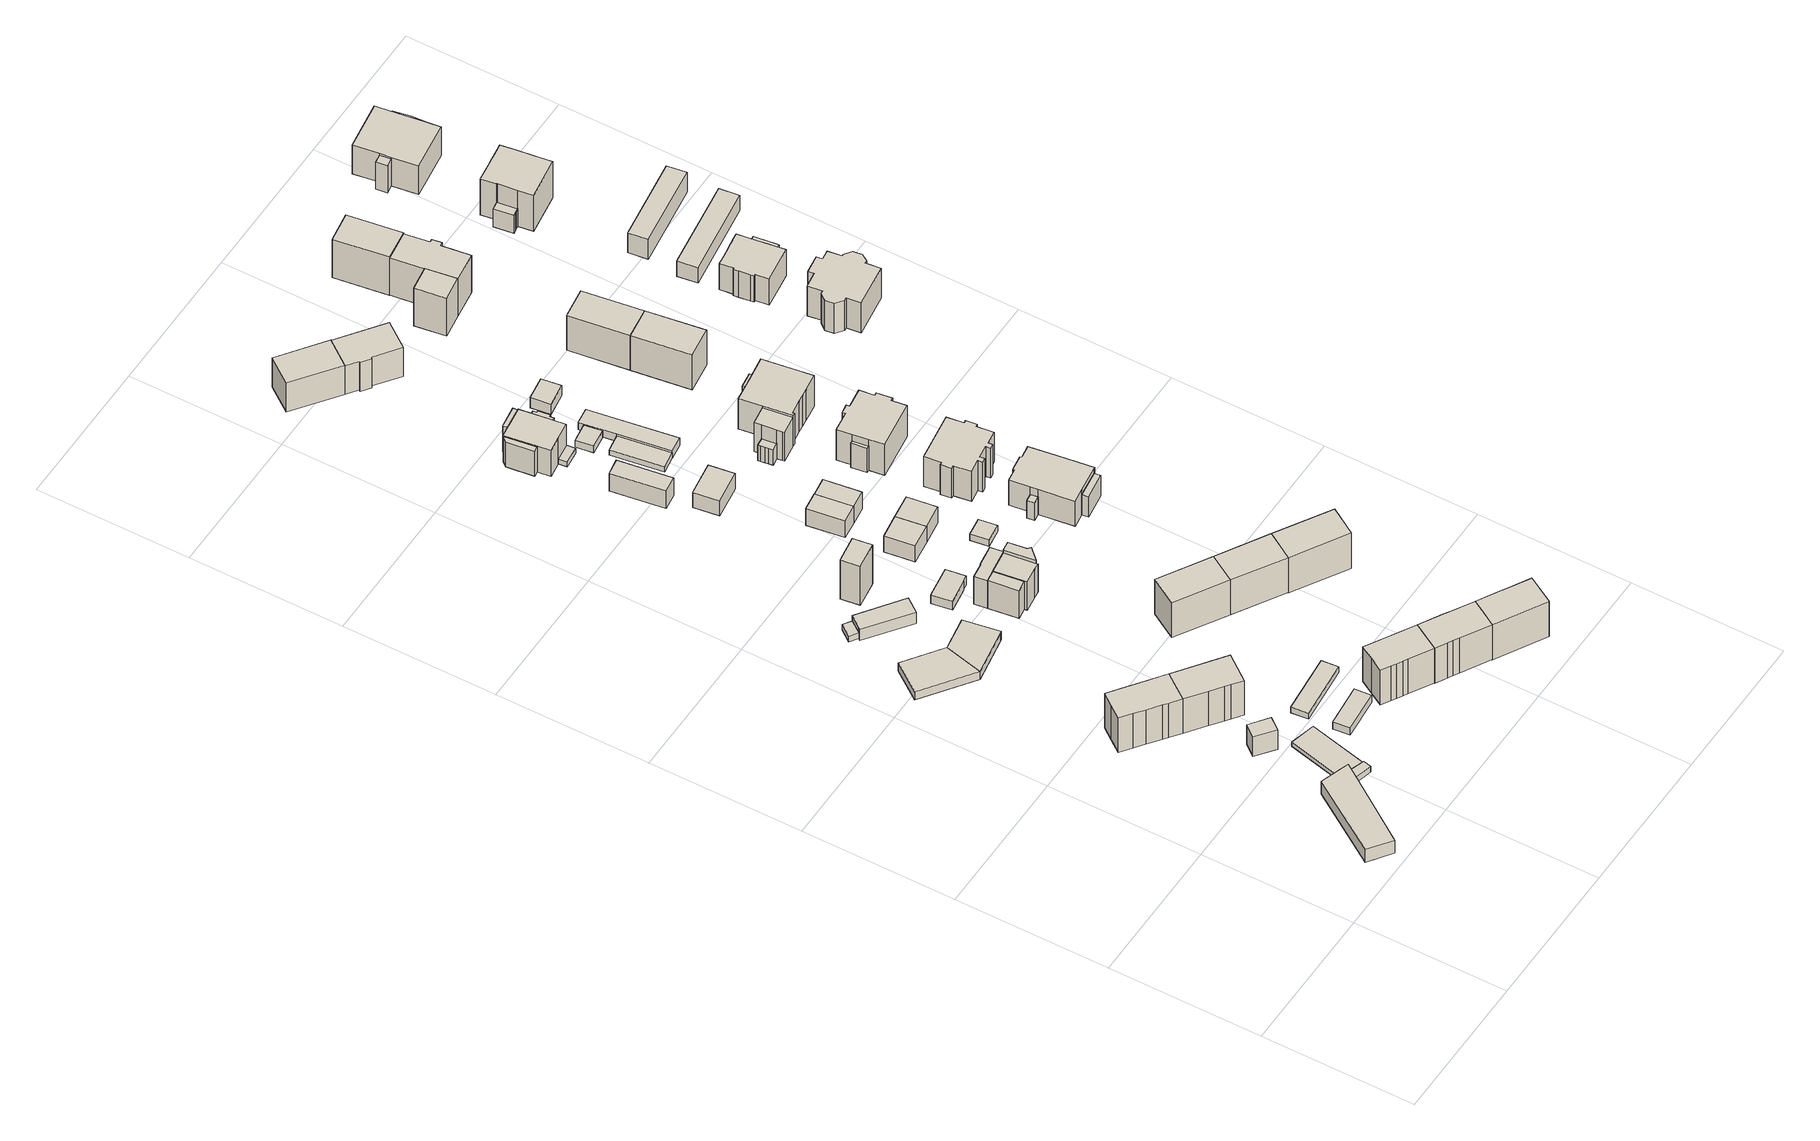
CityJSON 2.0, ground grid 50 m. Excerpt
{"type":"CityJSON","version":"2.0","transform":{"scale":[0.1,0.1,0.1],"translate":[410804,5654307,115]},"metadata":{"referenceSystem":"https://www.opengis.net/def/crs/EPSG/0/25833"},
"CityObjects":{
"building1":{"type":"Building","attributes":{"Gemeindeschluessel":14612000,"Geometrietyp2DReferenz":"3000","function":"31001_9998","roofType":"9999"},"children":["building1-1","building1-2","building1-3"]},
"building1-1":{"type":"BuildingPart","attributes":{"Dachtyp_tdc":"tdcPolyFlatRoof","Dachneigung":0,"QualitaetDacherkennung":14,"Geometrietyp2DReferenz":"3000","measuredHeight":5.3,"roofType":"1000"},"parents":["building1"],"geometry":[{"type":"Solid","lod":"1","boundaries":[[[[0,1,2,3,4,5]],[[6,7,8,9,10,11]],[[5,7,6,0]],[[4,8,7,5]],[[3,9,8,4]],[[2,10,9,3]],[[1,11,10,2]],[[0,6,11,1]]]]}]},
"building1-2":{"type":"BuildingPart","attributes":{"Dachtyp_tdc":"tdcFreeFormRoof","Dachneigung":47.89,"QualitaetDacherkennung":23,"Geometrietyp2DReferenz":"3000","measuredHeight":3.31,"roofType":"5000"},"parents":["building1"],"geometry":[{"type":"Solid","lod":"1","boundaries":[[[[12,13,14,15]],[[16,17,11,10]],[[15,17,16,12]],[[14,11,17,15]],[[13,10,11,14]],[[12,16,10,13]]]]}]},
"building1-3":{"type":"BuildingPart","attributes":{"Dachtyp_tdc":"tdcGableRoof","Dachneigung":10.03,"QualitaetDacherkennung":27,"Geometrietyp2DReferenz":"3000","measuredHeight":2.23,"roofType":"3100"},"parents":["building1"],"geometry":[{"type":"Solid","lod":"1","boundaries":[[[[18,19,20,21]],[[22,16,9,23]],[[21,16,22,18]],[[20,9,16,21]],[[19,23,9,20]],[[18,22,23,19]]]]}]},
"building2":{"type":"Building","attributes":{"Dachtyp_tdc":"tdcFreeFormRoof","Gemeindeschluessel":14612000,"Dachneigung":37.32,"QualitaetDacherkennung":87,"Geometrietyp2DReferenz":"3000","measuredHeight":16.29,"function":"31001_9998","roofType":"5000"},"geometry":[{"type":"Solid","lod":"1","boundaries":[[[[24,25,26,27,28,29,30,31,32,33,34,35]],[[36,37,38,39,40,41,42,43,44,45,46,47]],[[35,37,36,24]],[[34,38,37,35]],[[33,39,38,34]],[[32,40,39,33]],[[31,41,40,32]],[[30,42,41,31]],[[29,43,42,30]],[[28,44,43,29]],[[27,45,44,28]],[[26,46,45,27]],[[25,47,46,26]],[[24,36,47,25]]]]}]},
"building3":{"type":"Building","attributes":{"Dachtyp_tdc":"tdcGableRoof","Gemeindeschluessel":14612000,"Dachneigung":37.18,"QualitaetDacherkennung":51,"Geometrietyp2DReferenz":"3000","measuredHeight":9.01,"function":"31001_9998","roofType":"3100"},"geometry":[{"type":"Solid","lod":"1","boundaries":[[[[48,49,50,51]],[[52,53,54,55]],[[51,53,52,48]],[[50,54,53,51]],[[49,55,54,50]],[[48,52,55,49]]]]}]},
"building4":{"type":"Building","attributes":{"Dachtyp_tdc":"tdcFreeFormRoof","Gemeindeschluessel":14612000,"Dachneigung":37.59,"QualitaetDacherkennung":88,"Geometrietyp2DReferenz":"3000","measuredHeight":16.27,"function":"31001_9998","roofType":"5000"},"geometry":[{"type":"Solid","lod":"1","boundaries":[[[[56,57,58,59,60,61,62,63]],[[46,45,44,64,65,66,67,68]],[[63,45,46,56]],[[62,44,45,63]],[[61,64,44,62]],[[60,65,64,61]],[[59,66,65,60]],[[58,67,66,59]],[[57,68,67,58]],[[56,46,68,57]]]]}]},
"building5":{"type":"Building","attributes":{"Gemeindeschluessel":14612000,"Geometrietyp2DReferenz":"3000","function":"31001_9998","roofType":"9999"},"children":["building5-1","building5-2"]},
"building5-1":{"type":"BuildingPart","attributes":{"Dachtyp_tdc":"tdcPolyFlatRoof","Dachneigung":0,"QualitaetDacherkennung":75,"Geometrietyp2DReferenz":"3000","measuredHeight":3.24,"roofType":"1000"},"parents":["building5"],"geometry":[{"type":"Solid","lod":"1","boundaries":[[[[69,70,71,72,73]],[[74,75,76,77,78]],[[73,75,74,69]],[[72,76,75,73]],[[71,77,76,72]],[[70,78,77,71]],[[69,74,78,70]]]]}]},
"building5-2":{"type":"BuildingPart","attributes":{"Dachtyp_tdc":"tdcPolyFlatRoof","Dachneigung":0,"QualitaetDacherkennung":67,"Geometrietyp2DReferenz":"3000","measuredHeight":3.28,"roofType":"1000"},"parents":["building5"],"geometry":[{"type":"Solid","lod":"1","boundaries":[[[[79,71,70,80]],[[81,82,78,77]],[[80,82,81,79]],[[70,78,82,80]],[[71,77,78,70]],[[79,81,77,71]]]]}]},
"building6":{"type":"Building","attributes":{"Dachtyp_tdc":"tdcPolyFlatRoof","Gemeindeschluessel":14612000,"Dachneigung":0,"QualitaetDacherkennung":40,"Geometrietyp2DReferenz":"3000","measuredHeight":2.31,"function":"31001_9998","roofType":"1000"},"geometry":[{"type":"Solid","lod":"1","boundaries":[[[[83,84,85,86]],[[87,88,89,90]],[[86,88,87,83]],[[85,89,88,86]],[[84,90,89,85]],[[83,87,90,84]]]]}]},
"building7":{"type":"Building","attributes":{"Dachtyp_tdc":"tdcPolyFlatRoof","Gemeindeschluessel":14612000,"Dachneigung":4.97,"QualitaetDacherkennung":80,"Geometrietyp2DReferenz":"3000","measuredHeight":4.85,"function":"31001_9998","roofType":"2100"},"geometry":[{"type":"Solid","lod":"1","boundaries":[[[[91,92,93,94,95]],[[96,90,89,97,98]],[[95,90,96,91]],[[94,89,90,95]],[[93,97,89,94]],[[92,98,97,93]],[[91,96,98,92]]]]}]},
"building8":{"type":"Building","attributes":{"Dachtyp_tdc":"tdcPolyFlatRoof","Gemeindeschluessel":14612000,"Dachneigung":0,"QualitaetDacherkennung":85,"Geometrietyp2DReferenz":"3000","measuredHeight":2.91,"function":"31001_9998","roofType":"1000"},"geometry":[{"type":"Solid","lod":"1","boundaries":[[[[99,100,101,102]],[[103,104,105,106]],[[102,104,103,99]],[[101,105,104,102]],[[100,106,105,101]],[[99,103,106,100]]]]}]},
"building9":{"type":"Building","attributes":{"Dachtyp_tdc":"tdcPolyFlatRoof","Gemeindeschluessel":14612000,"Dachneigung":0,"QualitaetDacherkennung":77,"Geometrietyp2DReferenz":"3000","measuredHeight":2.36,"function":"31001_9998","roofType":"1000"},"geometry":[{"type":"Solid","lod":"1","boundaries":[[[[107,108,109,110]],[[111,112,113,114]],[[110,112,111,107]],[[109,113,112,110]],[[108,114,113,109]],[[107,111,114,108]]]]}]},
"building10":{"type":"Building","attributes":{"Dachtyp_tdc":"tdcFreeFormRoof","Gemeindeschluessel":14612000,"Dachneigung":50.33,"QualitaetDacherkennung":3,"Geometrietyp2DReferenz":"3000","measuredHeight":18.05,"function":"31001_9998","roofType":"5000"},"geometry":[{"type":"Solid","lod":"1","boundaries":[[[[115,116,117,118]],[[119,120,121,122]],[[118,120,119,115]],[[117,121,120,118]],[[116,122,121,117]],[[115,119,122,116]]]]}]},
"building11":{"type":"Building","attributes":{"Dachtyp_tdc":"tdcGableRoof","Gemeindeschluessel":14612000,"Dachneigung":37.38,"QualitaetDacherkennung":74,"Geometrietyp2DReferenz":"3000","measuredHeight":16.35,"function":"31001_9998","roofType":"3100"},"geometry":[{"type":"Solid","lod":"1","boundaries":[[[[123,124,125,126,127,128,129,130,131,132]],[[133,134,135,136,137,138,139,140,141,142]],[[132,134,133,123]],[[131,135,134,132]],[[130,136,135,131]],[[129,137,136,130]],[[128,138,137,129]],[[127,139,138,128]],[[126,140,139,127]],[[125,141,140,126]],[[124,142,141,125]],[[123,133,142,124]]]]}]},
"building12":{"type":"Building","attributes":{"Dachtyp_tdc":"tdcFreeFormRoof","Gemeindeschluessel":14612000,"Dachneigung":23.74,"QualitaetDacherkennung":48,"Geometrietyp2DReferenz":"3000","measuredHeight":4.78,"function":"31001_9998","roofType":"5000"},"geometry":[{"type":"Solid","lod":"1","boundaries":[[[[143,144,145,146,147,148]],[[149,150,151,152,153,154]],[[148,150,149,143]],[[147,151,150,148]],[[146,152,151,147]],[[145,153,152,146]],[[144,154,153,145]],[[143,149,154,144]]]]}]},
"building13":{"type":"Building","attributes":{"Gemeindeschluessel":14612000,"Geometrietyp2DReferenz":"3000","function":"31001_9998","roofType":"9999"},"children":["building13-1","building13-2","building13-3","building13-4"]},
"building13-1":{"type":"BuildingPart","attributes":{"Dachtyp_tdc":"tdcPolyFlatRoof","Dachneigung":28.45,"QualitaetDacherkennung":73,"Geometrietyp2DReferenz":"3000","measuredHeight":12.54,"roofType":"2100"},"parents":["building13"],"geometry":[{"type":"Solid","lod":"1","boundaries":[[[[155,156,157,158]],[[159,160,161,162]],[[158,160,159,155]],[[157,161,160,158]],[[156,162,161,157]],[[155,159,162,156]]]]}]},
"building13-2":{"type":"BuildingPart","attributes":{"Dachtyp_tdc":"tdcHipRoof","Dachneigung":27.17,"QualitaetDacherkennung":54,"Geometrietyp2DReferenz":"3000","measuredHeight":12.34,"roofType":"3200"},"parents":["building13"],"geometry":[{"type":"Solid","lod":"1","boundaries":[[[[163,164,165,166,167,168,169]],[[170,171,172,159,173,174,175]],[[169,171,170,163]],[[168,172,171,169]],[[167,159,172,168]],[[166,173,159,167]],[[165,174,173,166]],[[164,175,174,165]],[[163,170,175,164]]]]}]},
"building13-3":{"type":"BuildingPart","attributes":{"Dachtyp_tdc":"tdcFreeFormRoof","Dachneigung":69.55,"QualitaetDacherkennung":25,"Geometrietyp2DReferenz":"3000","measuredHeight":15.75,"roofType":"5000"},"parents":["building13"],"geometry":[{"type":"Solid","lod":"1","boundaries":[[[[176,177,178,179,180,181]],[[182,183,184,185,172,186]],[[181,183,182,176]],[[180,184,183,181]],[[179,185,184,180]],[[178,172,185,179]],[[177,186,172,178]],[[176,182,186,177]]]]}]},
"building13-4":{"type":"BuildingPart","attributes":{"Dachtyp_tdc":"tdcHipAndGableRoof","Dachneigung":13.01,"QualitaetDacherkennung":24,"Geometrietyp2DReferenz":"3000","measuredHeight":12.87,"roofType":"5000"},"parents":["building13"],"geometry":[{"type":"Solid","lod":"1","boundaries":[[[[187,188,189,190,191,192,193]],[[185,184,194,195,196,161,160]],[[193,184,185,187]],[[192,194,184,193]],[[191,195,194,192]],[[190,196,195,191]],[[189,161,196,190]],[[188,160,161,189]],[[187,185,160,188]]]]}]},
"building14":{"type":"Building","attributes":{"Dachtyp_tdc":"tdcGableRoof","Gemeindeschluessel":14612000,"Dachneigung":38.04,"QualitaetDacherkennung":85,"Geometrietyp2DReferenz":"3000","measuredHeight":16.37,"function":"31001_9998","roofType":"3100"},"geometry":[{"type":"Solid","lod":"1","boundaries":[[[[197,198,199,200]],[[201,202,203,204]],[[200,202,201,197]],[[199,203,202,200]],[[198,204,203,199]],[[197,201,204,198]]]]}]},
"building15":{"type":"Building","attributes":{"Dachtyp_tdc":"tdcGableRoof","Gemeindeschluessel":14612000,"Dachneigung":37.4,"QualitaetDacherkennung":79,"Geometrietyp2DReferenz":"3000","measuredHeight":16.38,"function":"31001_9998","roofType":"3100"},"geometry":[{"type":"Solid","lod":"1","boundaries":[[[[205,206,127,126,125,207,208,209,210,211,212]],[[213,214,215,216,217,218,219,220,221,222,223]],[[212,214,213,205]],[[211,215,214,212]],[[210,216,215,211]],[[209,217,216,210]],[[208,218,217,209]],[[207,219,218,208]],[[125,220,219,207]],[[126,221,220,125]],[[127,222,221,126]],[[206,223,222,127]],[[205,213,223,206]]]]}]},
"building16":{"type":"Building","attributes":{"Dachtyp_tdc":"tdcHipAndGableRoof","Gemeindeschluessel":14612000,"Dachneigung":14.7,"QualitaetDacherkennung":89,"Geometrietyp2DReferenz":"3000","measuredHeight":7.18,"function":"31001_9998","roofType":"5000"},"geometry":[{"type":"Solid","lod":"1","boundaries":[[[[224,225,226,227]],[[228,229,230,231]],[[227,229,228,224]],[[226,230,229,227]],[[225,231,230,226]],[[224,228,231,225]]]]}]},
"building17":{"type":"Building","attributes":{"Dachtyp_tdc":"tdcGableRoof","Gemeindeschluessel":14612000,"Dachneigung":49.36,"QualitaetDacherkennung":8,"Geometrietyp2DReferenz":"3000","measuredHeight":8.75,"function":"31001_2463","roofType":"3100"},"geometry":[{"type":"Solid","lod":"1","boundaries":[[[[232,233,234,235]],[[236,237,238,239]],[[235,237,236,232]],[[234,238,237,235]],[[233,239,238,234]],[[232,236,239,233]]]]}]},
"building18":{"type":"Building","attributes":{"Dachtyp_tdc":"tdcHipRoof","Gemeindeschluessel":14612000,"Dachneigung":21.79,"QualitaetDacherkennung":47,"Geometrietyp2DReferenz":"3000","measuredHeight":7.82,"function":"31001_9998","roofType":"3200"},"geometry":[{"type":"Solid","lod":"1","boundaries":[[[[240,241,242,243]],[[244,245,246,247]],[[243,245,244,240]],[[242,246,245,243]],[[241,247,246,242]],[[240,244,247,241]]]]}]},
"building19":{"type":"Building","attributes":{"Dachtyp_tdc":"tdcPolyFlatRoof","Gemeindeschluessel":14612000,"Dachneigung":0,"QualitaetDacherkennung":71,"Geometrietyp2DReferenz":"3000","measuredHeight":6.34,"function":"31001_9998","roofType":"1000"},"geometry":[{"type":"Solid","lod":"1","boundaries":[[[[248,249,250,251]],[[252,253,254,255]],[[251,253,252,248]],[[250,254,253,251]],[[249,255,254,250]],[[248,252,255,249]]]]}]},
"building20":{"type":"Building","attributes":{"Dachtyp_tdc":"tdcGableRoof","Gemeindeschluessel":14612000,"Dachneigung":37.84,"QualitaetDacherkennung":88,"Geometrietyp2DReferenz":"3000","measuredHeight":16.38,"function":"31001_9998","roofType":"3100"},"geometry":[{"type":"Solid","lod":"1","boundaries":[[[[198,197,256,257]],[[204,258,259,201]],[[257,258,204,198]],[[256,259,258,257]],[[197,201,259,256]],[[198,204,201,197]]]]}]},
"building21":{"type":"Building","attributes":{"Dachtyp_tdc":"tdcFreeFormRoof","Gemeindeschluessel":14612000,"Dachneigung":37.56,"QualitaetDacherkennung":75,"Geometrietyp2DReferenz":"3000","measuredHeight":16.58,"function":"31001_9998","roofType":"5000"},"geometry":[{"type":"Solid","lod":"1","boundaries":[[[[210,260,261,262,263,212]],[[264,265,266,267,268,269]],[[212,265,264,210]],[[263,266,265,212]],[[262,267,266,263]],[[261,268,267,262]],[[260,269,268,261]],[[210,264,269,260]]]]}]},
"building22":{"type":"Building","attributes":{"Dachtyp_tdc":"tdcHipAndGableRoof","Gemeindeschluessel":14612000,"Dachneigung":14.88,"QualitaetDacherkennung":91,"Geometrietyp2DReferenz":"3000","measuredHeight":7.19,"function":"31001_9998","roofType":"5000"},"geometry":[{"type":"Solid","lod":"1","boundaries":[[[[225,224,270,271]],[[231,272,273,228]],[[271,272,231,225]],[[270,273,272,271]],[[224,228,273,270]],[[225,231,228,224]]]]}]},
"building23":{"type":"Building","attributes":{"Gemeindeschluessel":14612000,"Geometrietyp2DReferenz":"3000","function":"31001_9998","roofType":"9999"},"children":["building23-1","building23-2","building23-3","building23-4"]},
"building23-1":{"type":"BuildingPart","attributes":{"Dachtyp_tdc":"tdcGableRoof","Dachneigung":10.58,"QualitaetDacherkennung":59,"Geometrietyp2DReferenz":"3000","measuredHeight":10.89,"roofType":"3100"},"parents":["building23"],"geometry":[{"type":"Solid","lod":"1","boundaries":[[[[274,275,276,277,278,279,280,281,282,283,284]],[[285,286,287,288,289,290,291,292,293,294,295]],[[284,286,285,274]],[[283,287,286,284]],[[282,288,287,283]],[[281,289,288,282]],[[280,290,289,281]],[[279,291,290,280]],[[278,292,291,279]],[[277,293,292,278]],[[276,294,293,277]],[[275,295,294,276]],[[274,285,295,275]]]]}]},
"building23-2":{"type":"BuildingPart","attributes":{"Dachtyp_tdc":"tdcGableRoof","Dachneigung":12.14,"QualitaetDacherkennung":36,"Geometrietyp2DReferenz":"3000","measuredHeight":11.05,"roofType":"3100"},"parents":["building23"],"geometry":[{"type":"Solid","lod":"1","boundaries":[[[[296,297,298,299,300,301]],[[302,303,288,304,305,306]],[[301,303,302,296]],[[300,288,303,301]],[[299,304,288,300]],[[298,305,304,299]],[[297,306,305,298]],[[296,302,306,297]]]]}]},
"building23-3":{"type":"BuildingPart","attributes":{"Dachtyp_tdc":"tdcPolyFlatRoof","Dachneigung":14.13,"QualitaetDacherkennung":70,"Geometrietyp2DReferenz":"3000","measuredHeight":10.64,"roofType":"2100"},"parents":["building23"],"geometry":[{"type":"Solid","lod":"1","boundaries":[[[[307,308,309,310]],[[311,312,313,314]],[[310,312,311,307]],[[309,313,312,310]],[[308,314,313,309]],[[307,311,314,308]]]]}]},
"building23-4":{"type":"BuildingPart","attributes":{"Dachtyp_tdc":"tdcCutTentRoof","Dachneigung":15.28,"QualitaetDacherkennung":67,"Geometrietyp2DReferenz":"3000","measuredHeight":11.64,"roofType":"9999"},"parents":["building23"],"geometry":[{"type":"Solid","lod":"1","boundaries":[[[[315,316,317,318,319,320,321,322]],[[286,323,324,325,313,312,305,288]],[[321,323,286,322]],[[320,324,323,321]],[[319,325,324,320]],[[318,313,325,319]],[[317,312,313,318]],[[316,305,312,317]],[[315,288,305,316]],[[322,286,288,315]]]]}]},
"building24":{"type":"Building","attributes":{"Dachtyp_tdc":"tdcHipRoof","Gemeindeschluessel":14612000,"Dachneigung":22.18,"QualitaetDacherkennung":45,"Geometrietyp2DReferenz":"3000","measuredHeight":7.83,"function":"31001_9998","roofType":"3200"},"geometry":[{"type":"Solid","lod":"1","boundaries":[[[[326,327,328,329]],[[330,331,332,333]],[[329,331,330,326]],[[328,332,331,329]],[[327,333,332,328]],[[326,330,333,327]]]]}]},
"building25":{"type":"Building","attributes":{"Dachtyp_tdc":"tdcGableRoof","Gemeindeschluessel":14612000,"Dachneigung":56.56,"QualitaetDacherkennung":23,"Geometrietyp2DReferenz":"3000","measuredHeight":3.05,"function":"31001_9998","roofType":"3100"},"geometry":[{"type":"Solid","lod":"1","boundaries":[[[[334,335,336,337]],[[338,339,340,341]],[[337,339,338,334]],[[336,340,339,337]],[[335,341,340,336]],[[334,338,341,335]]]]}]},
"building26":{"type":"Building","attributes":{"Dachtyp_tdc":"tdcGableRoof","Gemeindeschluessel":14612000,"Dachneigung":12.92,"QualitaetDacherkennung":46,"Geometrietyp2DReferenz":"3000","measuredHeight":2.91,"function":"31001_9998","roofType":"3100"},"geometry":[{"type":"Solid","lod":"1","boundaries":[[[[342,343,344,345]],[[346,347,348,349]],[[345,347,346,342]],[[344,348,347,345]],[[343,349,348,344]],[[342,346,349,343]]]]}]},
"building27":{"type":"Building","attributes":{"Dachtyp_tdc":"tdcPolyFlatRoof","Gemeindeschluessel":14612000,"Dachneigung":3.37,"QualitaetDacherkennung":84,"Geometrietyp2DReferenz":"3000","measuredHeight":2.33,"function":"31001_2463","roofType":"2100"},"geometry":[{"type":"Solid","lod":"1","boundaries":[[[[350,351,352,353]],[[354,355,356,357]],[[353,355,354,350]],[[352,356,355,353]],[[351,357,356,352]],[[350,354,357,351]]]]}]},
"building28":{"type":"Building","attributes":{"Dachtyp_tdc":"tdcHipAndGableRoof","Gemeindeschluessel":14612000,"Dachneigung":37.35,"QualitaetDacherkennung":76,"Geometrietyp2DReferenz":"3000","measuredHeight":14.16,"function":"31001_9998","roofType":"5000"},"geometry":[{"type":"Solid","lod":"1","boundaries":[[[[358,359,360,361]],[[362,363,364,365]],[[361,363,362,358]],[[360,364,363,361]],[[359,365,364,360]],[[358,362,365,359]]]]}]},
"building29":{"type":"Building","attributes":{"Dachtyp_tdc":"tdcPolyFlatRoof","Gemeindeschluessel":14612000,"Dachneigung":4.13,"QualitaetDacherkennung":89,"Geometrietyp2DReferenz":"3000","measuredHeight":3.01,"function":"31001_9998","roofType":"2100"},"geometry":[{"type":"Solid","lod":"1","boundaries":[[[[366,367,368,369]],[[370,371,372,373]],[[369,371,370,366]],[[368,372,371,369]],[[367,373,372,368]],[[366,370,373,367]]]]}]},
"building30":{"type":"Building","attributes":{"Dachtyp_tdc":"tdcGableRoof","Gemeindeschluessel":14612000,"Dachneigung":38.1,"QualitaetDacherkennung":90,"Geometrietyp2DReferenz":"3000","measuredHeight":16.61,"function":"31001_9998","roofType":"3100"},"geometry":[{"type":"Solid","lod":"1","boundaries":[[[[257,256,374,375]],[[376,377,378,379]],[[375,377,376,257]],[[374,378,377,375]],[[256,379,378,374]],[[257,376,379,256]]]]}]},
"building31":{"type":"Building","attributes":{"Dachtyp_tdc":"tdcPolyFlatRoof","Gemeindeschluessel":14612000,"Dachneigung":0,"QualitaetDacherkennung":0,"Geometrietyp2DReferenz":"3000","BezugspunktDach":"2000","measuredHeight":3,"function":"31001_2463"},"geometry":[{"type":"Solid","lod":"1","boundaries":[[[[380,381,382,383,384]],[[385,386,387,388,389]],[[384,386,385,380]],[[383,387,386,384]],[[382,388,387,383]],[[381,389,388,382]],[[380,385,389,381]]]]}]},
"building32":{"type":"Building","attributes":{"Dachtyp_tdc":"tdcFreeFormRoof","Gemeindeschluessel":14612000,"Dachneigung":36.92,"QualitaetDacherkennung":73,"Geometrietyp2DReferenz":"3000","measuredHeight":14.19,"function":"31001_9998","roofType":"5000"},"geometry":[{"type":"Solid","lod":"1","boundaries":[[[[390,391,392,393,394,395,396,397]],[[398,399,400,401,402,403,404,405]],[[397,399,398,390]],[[396,400,399,397]],[[395,401,400,396]],[[394,402,401,395]],[[393,403,402,394]],[[392,404,403,393]],[[391,405,404,392]],[[390,398,405,391]]]]}]},
"building33":{"type":"Building","attributes":{"Gemeindeschluessel":14612000,"Geometrietyp2DReferenz":"3000","function":"31001_9998","roofType":"9999"},"children":["building33-1","building33-2","building33-3","building33-4"]},
"building33-1":{"type":"BuildingPart","attributes":{"Dachtyp_tdc":"tdcFreeFormRoof","Dachneigung":53.83,"QualitaetDacherkennung":13,"Geometrietyp2DReferenz":"3000","measuredHeight":8.08,"roofType":"5000"},"parents":["building33"],"geometry":[{"type":"Solid","lod":"1","boundaries":[[[[406,407,408,409]],[[410,411,412,413]],[[409,411,410,406]],[[408,412,411,409]],[[407,413,412,408]],[[406,410,413,407]]]]}]},
"building33-2":{"type":"BuildingPart","attributes":{"Dachtyp_tdc":"tdcPolyFlatRoof","Dachneigung":0,"QualitaetDacherkennung":37,"Geometrietyp2DReferenz":"3000","measuredHeight":8.58,"roofType":"1000"},"parents":["building33"],"geometry":[{"type":"Solid","lod":"1","boundaries":[[[[414,415,416,417]],[[418,419,420,421]],[[416,419,418,417]],[[415,420,419,416]],[[414,421,420,415]],[[417,418,421,414]]]]}]},
"building33-3":{"type":"BuildingPart","attributes":{"Dachtyp_tdc":"tdcPolyFlatRoof","Dachneigung":0,"QualitaetDacherkennung":66,"Geometrietyp2DReferenz":"3000","measuredHeight":9.38,"roofType":"1000"},"parents":["building33"],"geometry":[{"type":"Solid","lod":"1","boundaries":[[[[422,423,424,425]],[[426,427,428,429]],[[425,427,426,422]],[[424,428,427,425]],[[423,429,428,424]],[[422,426,429,423]]]]}]},
"building33-4":{"type":"BuildingPart","attributes":{"Dachtyp_tdc":"tdcCutTentRoof","Dachneigung":30.18,"QualitaetDacherkennung":80,"Geometrietyp2DReferenz":"3000","measuredHeight":11.94,"roofType":"9999"},"parents":["building33"],"geometry":[{"type":"Solid","lod":"1","boundaries":[[[[430,431,432,433,434,435,436,437,438,439,440,441,442]],[[443,444,426,429,445,418,421,446,411,410,447,448,449]],[[442,444,443,430]],[[441,426,444,442]],[[440,429,426,441]],[[439,445,429,440]],[[438,418,445,439]],[[437,421,418,438]],[[436,446,421,437]],[[435,411,446,436]],[[434,410,411,435]],[[433,447,410,434]],[[432,448,447,433]],[[431,449,448,432]],[[430,443,449,431]]]]}]},
"building34":{"type":"Building","attributes":{"Dachtyp_tdc":"tdcPolyFlatRoof","Gemeindeschluessel":14612000,"Dachneigung":0,"QualitaetDacherkennung":84,"Geometrietyp2DReferenz":"3000","measuredHeight":4.18,"function":"31001_9998","roofType":"1000"},"geometry":[{"type":"Solid","lod":"1","boundaries":[[[[450,451,452,453]],[[454,455,456,457]],[[453,455,454,450]],[[452,456,455,453]],[[451,457,456,452]],[[450,454,457,451]]]]}]},
"building35":{"type":"Building","attributes":{"Dachtyp_tdc":"tdcHipRoof","Gemeindeschluessel":14612000,"Dachneigung":14.24,"QualitaetDacherkennung":72,"Geometrietyp2DReferenz":"3000","measuredHeight":13.61,"function":"31001_9998","roofType":"3200"},"geometry":[{"type":"Solid","lod":"1","boundaries":[[[[458,459,460,461,462,463,464,465,466,467,468,469,470,471,472,473,474,475,476,477]],[[478,479,480,481,482,483,484,485,486,487,488,489,490,491,492,493,494,495,496,497]],[[477,479,478,458]],[[476,480,479,477]],[[475,481,480,476]],[[474,482,481,475]],[[473,483,482,474]],[[472,484,483,473]],[[471,485,484,472]],[[470,486,485,471]],[[469,487,486,470]],[[468,488,487,469]],[[467,489,488,468]],[[466,490,489,467]],[[465,491,490,466]],[[464,492,491,465]],[[463,493,492,464]],[[462,494,493,463]],[[461,495,494,462]],[[460,496,495,461]],[[459,497,496,460]],[[458,478,497,459]]]]}]},
"building36":{"type":"Building","attributes":{"Gemeindeschluessel":14612000,"Geometrietyp2DReferenz":"3000","function":"31001_9998","roofType":"9999"},"children":["building36-1","building36-2"]},
"building36-1":{"type":"BuildingPart","attributes":{"Dachtyp_tdc":"tdcPolyFlatRoof","Dachneigung":0,"QualitaetDacherkennung":41,"Geometrietyp2DReferenz":"3000","measuredHeight":12.79,"roofType":"1000"},"parents":["building36"],"geometry":[{"type":"Solid","lod":"1","boundaries":[[[[498,499,500,501,502,503,504,505,506,507,508,509,510,511]],[[512,513,514,515,516,517,518,519,520,521,522,523,524,525]],[[511,513,512,498]],[[510,514,513,511]],[[509,515,514,510]],[[508,516,515,509]],[[507,517,516,508]],[[506,518,517,507]],[[505,519,518,506]],[[504,520,519,505]],[[503,521,520,504]],[[502,522,521,503]],[[501,523,522,502]],[[500,524,523,501]],[[499,525,524,500]],[[498,512,525,499]]]]}]},
"building36-2":{"type":"BuildingPart","attributes":{"Dachtyp_tdc":"tdcFreeFormRoof","Dachneigung":64.71,"QualitaetDacherkennung":29,"Geometrietyp2DReferenz":"3000","measuredHeight":10.61,"roofType":"5000"},"parents":["building36"],"geometry":[{"type":"Solid","lod":"1","boundaries":[[[[526,527,528,529]],[[530,531,514,513]],[[529,531,530,526]],[[528,514,531,529]],[[527,513,514,528]],[[526,530,513,527]]]]}]},
"building37":{"type":"Building","attributes":{"Gemeindeschluessel":14612000,"Geometrietyp2DReferenz":"3000","function":"31001_9998","roofType":"9999"},"children":["building37-1","building37-2","building37-3","building37-4","building37-5"]},
"building37-1":{"type":"BuildingPart","attributes":{"Dachtyp_tdc":"tdcPolyFlatRoof","Dachneigung":31.11,"QualitaetDacherkennung":33,"Geometrietyp2DReferenz":"3000","measuredHeight":11.98,"roofType":"2100"},"parents":["building37"],"geometry":[{"type":"Solid","lod":"1","boundaries":[[[[532,533,534,535]],[[536,537,538,539]],[[535,537,536,532]],[[534,538,537,535]],[[533,539,538,534]],[[532,536,539,533]]]]}]},
"building37-2":{"type":"BuildingPart","attributes":{"Dachtyp_tdc":"tdcGableRoof","Dachneigung":34.7,"QualitaetDacherkennung":36,"Geometrietyp2DReferenz":"3000","measuredHeight":12.9,"roofType":"3100"},"parents":["building37"],"geometry":[{"type":"Solid","lod":"1","boundaries":[[[[540,541,542,543]],[[544,545,546,547]],[[543,545,544,540]],[[542,546,545,543]],[[541,547,546,542]],[[540,544,547,541]]]]}]},
"building37-3":{"type":"BuildingPart","attributes":{"Dachtyp_tdc":"tdcGableRoof","Dachneigung":24.29,"QualitaetDacherkennung":57,"Geometrietyp2DReferenz":"3000","measuredHeight":14.57,"roofType":"3100"},"parents":["building37"],"geometry":[{"type":"Solid","lod":"1","boundaries":[[[[548,549,550,551,552,553,554,555,556,557,558,559,560,561,562]],[[563,564,565,566,536,567,539,568,547,546,569,570,571,572,573]],[[562,564,563,548]],[[561,565,564,562]],[[560,566,565,561]],[[559,536,566,560]],[[558,567,536,559]],[[557,539,567,558]],[[556,568,539,557]],[[555,547,568,556]],[[554,546,547,555]],[[553,569,546,554]],[[552,570,569,553]],[[551,571,570,552]],[[550,572,571,551]],[[549,573,572,550]],[[548,563,573,549]]]]}]},
"building37-4":{"type":"BuildingPart","attributes":{"Dachtyp_tdc":"tdcHipAndGableRoof","Dachneigung":22.16,"QualitaetDacherkennung":74,"Geometrietyp2DReferenz":"3000","measuredHeight":13.07,"roofType":"5000"},"parents":["building37"],"geometry":[{"type":"Solid","lod":"1","boundaries":[[[[574,575,576,577,578,579,580,581]],[[564,582,583,584,585,586,565,587]],[[581,582,564,574]],[[580,583,582,581]],[[579,584,583,580]],[[578,585,584,579]],[[577,586,585,578]],[[576,565,586,577]],[[575,587,565,576]],[[574,564,587,575]]]]}]},
"building37-5":{"type":"BuildingPart","attributes":{"Dachtyp_tdc":"tdcPolyFlatRoof","Dachneigung":0,"QualitaetDacherkennung":52,"Geometrietyp2DReferenz":"3000","measuredHeight":6.39,"roofType":"1000"},"parents":["building37"],"geometry":[{"type":"Solid","lod":"1","boundaries":[[[[588,589,590,591,592,593,594]],[[595,596,597,598,599,585,584]],[[594,596,595,588]],[[593,597,596,594]],[[592,598,597,593]],[[591,599,598,592]],[[590,585,599,591]],[[589,584,585,590]],[[588,595,584,589]]]]}]},
"building38":{"type":"Building","attributes":{"Dachtyp_tdc":"tdcGableRoof","Gemeindeschluessel":14612000,"Dachneigung":37.25,"QualitaetDacherkennung":83,"Geometrietyp2DReferenz":"3000","measuredHeight":16.45,"function":"31001_9998","roofType":"3100"},"geometry":[{"type":"Solid","lod":"1","boundaries":[[[[600,601,602,603]],[[604,605,606,607]],[[603,605,604,600]],[[602,606,605,603]],[[601,607,606,602]],[[600,604,607,601]]]]}]},
"building39":{"type":"Building","attributes":{"Dachtyp_tdc":"tdcGableRoof","Gemeindeschluessel":14612000,"Dachneigung":37.24,"QualitaetDacherkennung":81,"Geometrietyp2DReferenz":"3000","measuredHeight":16.46,"function":"31001_9998","roofType":"3100"},"geometry":[{"type":"Solid","lod":"1","boundaries":[[[[601,600,608,609]],[[607,610,611,604]],[[609,610,607,601]],[[608,611,610,609]],[[600,604,611,608]],[[601,607,604,600]]]]}]},
"building40":{"type":"Building","attributes":{"Gemeindeschluessel":14612000,"Geometrietyp2DReferenz":"3000","function":"31001_9998","roofType":"9999"},"children":["building40-1","building40-2"]},
"building40-1":{"type":"BuildingPart","attributes":{"Dachtyp_tdc":"tdcHipAndGableRoof","Dachneigung":36.06,"QualitaetDacherkennung":76,"Geometrietyp2DReferenz":"3000","measuredHeight":17.64,"roofType":"5000"},"parents":["building40"],"geometry":[{"type":"Solid","lod":"1","boundaries":[[[[612,613,614,615]],[[616,617,618,619]],[[615,617,616,612]],[[614,618,617,615]],[[613,619,618,614]],[[612,616,619,613]]]]}]},
"building40-2":{"type":"BuildingPart","attributes":{"Dachtyp_tdc":"tdcHipAndGableRoof","Dachneigung":36.67,"QualitaetDacherkennung":79,"Geometrietyp2DReferenz":"3000","measuredHeight":17.68,"roofType":"5000"},"parents":["building40"],"geometry":[{"type":"Solid","lod":"1","boundaries":[[[[620,621,622,623,624,625,626,627,628,629]],[[630,631,632,633,634,635,636,616,619,637]],[[629,631,630,620]],[[628,632,631,629]],[[627,633,632,628]],[[626,634,633,627]],[[625,635,634,626]],[[624,636,635,625]],[[623,616,636,624]],[[622,619,616,623]],[[621,637,619,622]],[[620,630,637,621]]]]}]},
"building41":{"type":"Building","attributes":{"Dachtyp_tdc":"tdcGableRoof","Gemeindeschluessel":14612000,"Dachneigung":36.15,"QualitaetDacherkennung":89,"Geometrietyp2DReferenz":"3000","measuredHeight":17.68,"function":"31001_9998","roofType":"3100"},"geometry":[{"type":"Solid","lod":"1","boundaries":[[[[638,639,640,641]],[[642,643,644,645]],[[641,643,642,638]],[[640,644,643,641]],[[639,645,644,640]],[[638,642,645,639]]]]}]},
"building42":{"type":"Building","attributes":{"Dachtyp_tdc":"tdcFreeFormRoof","Gemeindeschluessel":14612000,"Dachneigung":0.602,"QualitaetDacherkennung":37,"Geometrietyp2DReferenz":"3000","measuredHeight":14.74,"function":"31001_9998","roofType":"5000"},"geometry":[{"type":"Solid","lod":"1","boundaries":[[[[646,647,648,649,650,651,652,653,654,655,656,657,658,659,660,661,662,663,664,665]],[[666,667,668,669,670,671,672,673,674,675,676,677,678,679,680,681,682,683,684,685]],[[665,667,666,646]],[[664,668,667,665]],[[663,669,668,664]],[[662,670,669,663]],[[661,671,670,662]],[[660,672,671,661]],[[659,673,672,660]],[[658,674,673,659]],[[657,675,674,658]],[[656,676,675,657]],[[655,677,676,656]],[[654,678,677,655]],[[653,679,678,654]],[[652,680,679,653]],[[651,681,680,652]],[[650,682,681,651]],[[649,683,682,650]],[[648,684,683,649]],[[647,685,684,648]],[[646,666,685,647]]]]}]},
"building43":{"type":"Building","attributes":{"Gemeindeschluessel":14612000,"Geometrietyp2DReferenz":"3000","function":"31001_9998","roofType":"9999"},"children":["building43-1","building43-2"]},
"building43-1":{"type":"BuildingPart","attributes":{"Dachtyp_tdc":"tdcCutGableRoof","Dachneigung":23.49,"QualitaetDacherkennung":43,"Geometrietyp2DReferenz":"3000","measuredHeight":12.18,"roofType":"9999"},"parents":["building43"],"geometry":[{"type":"Solid","lod":"1","boundaries":[[[[686,687,688,689,690,691,692,693,694,695,696,697,698,699,700,701,702,703,704,705]],[[706,707,708,709,710,711,712,713,714,715,716,717,718,719,720,721,722,723,724,725]],[[704,707,706,705]],[[703,708,707,704]],[[702,709,708,703]],[[701,710,709,702]],[[700,711,710,701]],[[699,712,711,700]],[[698,713,712,699]],[[697,714,713,698]],[[696,715,714,697]],[[695,716,715,696]],[[694,717,716,695]],[[693,718,717,694]],[[692,719,718,693]],[[691,720,719,692]],[[690,721,720,691]],[[689,722,721,690]],[[688,723,722,689]],[[687,724,723,688]],[[686,725,724,687]],[[705,706,725,686]]]]}]},
"building43-2":{"type":"BuildingPart","attributes":{"Dachtyp_tdc":"tdcPolyFlatRoof","Dachneigung":0,"QualitaetDacherkennung":47,"Geometrietyp2DReferenz":"3000","measuredHeight":7.8,"roofType":"1000"},"parents":["building43"],"geometry":[{"type":"Solid","lod":"1","boundaries":[[[[726,727,728,729,730,731,732,733,734]],[[735,736,737,738,739,706,723,740,741]],[[734,736,735,726]],[[733,737,736,734]],[[732,738,737,733]],[[731,739,738,732]],[[730,706,739,731]],[[729,723,706,730]],[[728,740,723,729]],[[727,741,740,728]],[[726,735,741,727]]]]}]},
"building44":{"type":"Building","attributes":{"Gemeindeschluessel":14612000,"Geometrietyp2DReferenz":"3000","function":"31001_9998","roofType":"9999"},"children":["building44-1","building44-2"]},
"building44-1":{"type":"BuildingPart","attributes":{"Dachtyp_tdc":"tdcHipRoof","Dachneigung":40.77,"QualitaetDacherkennung":50,"Geometrietyp2DReferenz":"3000","measuredHeight":18.17,"roofType":"3200"},"parents":["building44"],"geometry":[{"type":"Solid","lod":"1","boundaries":[[[[742,743,744,745,746,747,748,749,750,751,752,753,754]],[[755,756,757,758,759,760,761,762,763,764,765,766,767]],[[754,756,755,742]],[[753,757,756,754]],[[752,758,757,753]],[[751,759,758,752]],[[750,760,759,751]],[[749,761,760,750]],[[748,762,761,749]],[[747,763,762,748]],[[746,764,763,747]],[[745,765,764,746]],[[744,766,765,745]],[[743,767,766,744]],[[742,755,767,743]]]]}]},
"building44-2":{"type":"BuildingPart","attributes":{"Dachtyp_tdc":"tdcFreeFormRoof","Dachneigung":35.46,"QualitaetDacherkennung":11,"Geometrietyp2DReferenz":"3000","measuredHeight":7.92,"roofType":"5000"},"parents":["building44"],"geometry":[{"type":"Solid","lod":"1","boundaries":[[[[768,769,770,771,772,773,774,775,776]],[[755,767,777,778,779,780,781,782,756]],[[776,767,755,768]],[[775,777,767,776]],[[774,778,777,775]],[[773,779,778,774]],[[772,780,779,773]],[[771,781,780,772]],[[770,782,781,771]],[[769,756,782,770]],[[768,755,756,769]]]]}]},
"building45":{"type":"Building","attributes":{"Dachtyp_tdc":"tdcGableRoof","Gemeindeschluessel":14612000,"Dachneigung":57.65,"QualitaetDacherkennung":2,"Geometrietyp2DReferenz":"3000","measuredHeight":10.18,"function":"31001_2463","roofType":"3100"},"geometry":[{"type":"Solid","lod":"1","boundaries":[[[[783,784,785,786]],[[787,788,789,790]],[[786,788,787,783]],[[785,789,788,786]],[[784,790,789,785]],[[783,787,790,784]]]]}]},
"building46":{"type":"Building","attributes":{"Dachtyp_tdc":"tdcGableRoof","Gemeindeschluessel":14612000,"Dachneigung":28.34,"QualitaetDacherkennung":2,"Geometrietyp2DReferenz":"3000","measuredHeight":14.34,"function":"31001_2463","roofType":"3100"},"geometry":[{"type":"Solid","lod":"1","boundaries":[[[[791,792,793,794]],[[795,796,797,798]],[[794,796,795,791]],[[793,797,796,794]],[[792,798,797,793]],[[791,795,798,792]]]]}]},
"building47":{"type":"Building","attributes":{"Gemeindeschluessel":14612000,"Geometrietyp2DReferenz":"3000","function":"31001_9998","roofType":"9999"},"children":["building47-1","building47-2","building47-3"]},
"building47-1":{"type":"BuildingPart","attributes":{"Dachtyp_tdc":"tdcFreeFormRoof","Dachneigung":54.72,"QualitaetDacherkennung":18,"Geometrietyp2DReferenz":"3000","measuredHeight":10.64,"roofType":"5000"},"parents":["building47"],"geometry":[{"type":"Solid","lod":"1","boundaries":[[[[799,800,801,802,803]],[[804,805,806,807,808]],[[803,805,804,799]],[[802,806,805,803]],[[801,807,806,802]],[[800,808,807,801]],[[799,804,808,800]]]]}]},
"building47-2":{"type":"BuildingPart","attributes":{"Dachtyp_tdc":"tdcPolyFlatRoof","Dachneigung":0,"QualitaetDacherkennung":50,"Geometrietyp2DReferenz":"3000","measuredHeight":11.16,"roofType":"1000"},"parents":["building47"],"geometry":[{"type":"Solid","lod":"1","boundaries":[[[[809,810,811,812]],[[813,814,815,816]],[[812,814,813,809]],[[811,815,814,812]],[[810,816,815,811]],[[809,813,816,810]]]]}]},
"building47-3":{"type":"BuildingPart","attributes":{"Dachtyp_tdc":"tdcPolyFlatRoof","Dachneigung":0,"QualitaetDacherkennung":61,"Geometrietyp2DReferenz":"3000","measuredHeight":11.93,"roofType":"1000"},"parents":["building47"],"geometry":[{"type":"Solid","lod":"1","boundaries":[[[[817,818,819,820,821,822,823,824]],[[808,825,826,816,815,827,828,804]],[[824,825,808,817]],[[823,826,825,824]],[[822,816,826,823]],[[821,815,816,822]],[[820,827,815,821]],[[819,828,827,820]],[[818,804,828,819]],[[817,808,804,818]]]]}]}
},
"vertices":[
[227,3,139],[387,234,139],[406,262,139],[379,271,139],[312,293,139],[154,55,139],[227,3,86],[154,55,86],[312,293,86],[379,271,86],[406,262,86],[387,234,86],
[460,244,110],[406,262,110],[387,234,110],[454,218,110],[460,244,86],[454,218,86],
[506,437,103],[424,457,103],[379,271,103],[460,244,103],[506,437,86],[424,457,86],
[229,762,268],[244,750,268],[278,725,268],[306,764,268],[339,808,268],[270,858,268],[238,882,268],[183,923,268],[153,883,268],[123,842,268],[159,815,268],[190,792,268],[229,762,125],[190,792,125],[159,815,125],[123,842,125],[153,883,125],[183,923,125],[238,882,125],[270,858,125],[339,808,125],[306,764,125],[278,725,125],[244,750,125],
[341,555,198],[310,516,198],[369,470,198],[400,510,198],[341,555,118],[400,510,118],[369,470,118],[310,516,118],
[278,725,267],[341,678,267],[379,649,267],[395,637,267],[426,614,267],[489,697,267],[339,808,267],[306,764,267],[489,697,125],[426,614,125],[395,637,125],[379,649,125],[341,678,125],
[310,1466,145],[200,1448,145],[170,1322,145],[324,1348,145],[330,1349,145],[310,1466,112],[330,1349,112],[324,1348,112],[170,1322,112],[200,1448,112],
[9,1439,145],[79,1535,145],[9,1439,112],[79,1535,112],
[113,1717,120],[138,1699,120],[167,1738,120],[142,1756,120],[113,1717,97],[142,1756,97],[167,1738,97],[138,1699,97],
[133,1692,143],[270,1591,143],[305,1638,143],[167,1738,143],[138,1699,143],[133,1692,97],[305,1638,97],[270,1591,97],
[545,397,107],[550,343,107],[688,355,107],[683,410,107],[545,397,78],[683,410,78],[688,355,78],[550,343,78],
[732,490,107],[727,544,107],[533,526,107],[538,471,107],[732,490,83],[538,471,83],[533,526,83],[727,544,83],
[260,1767,244],[347,1780,244],[338,1841,244],[251,1828,244],[260,1767,82],[251,1828,82],[338,1841,82],[347,1780,82],
[755,294,220],[770,285,220],[842,243,220],[868,288,220],[893,331,220],[744,418,220],[718,374,220],[693,330,220],[723,312,220],[738,304,220],[755,294,76],[738,304,76],[723,312,76],[693,330,76],[718,374,76],[744,418,76],[893,331,76],[868,288,76],[842,243,76],[770,285,76],
[462,1552,112],[462,1553,112],[484,1556,112],[475,1620,112],[372,1605,112],[382,1540,112],[462,1552,76],[382,1540,76],[372,1605,76],[475,1620,76],[484,1556,76],[462,1553,76],
[439,1460,190],[452,1365,190],[489,1370,190],[476,1465,190],[439,1460,75],[476,1465,75],[489,1370,75],[452,1365,75],
[551,1520,189],[483,1510,189],[483,1508,189],[433,1501,189],[439,1460,189],[557,1477,189],[551,1518,189],[551,1520,75],[551,1518,75],[557,1477,75],[433,1501,75],[483,1508,75],[483,1510,75],
[589,1421,204],[581,1480,204],[557,1477,204],[551,1476,204],[564,1377,204],[598,1413,204],[589,1421,75],[598,1413,75],[564,1377,75],[551,1476,75],[581,1480,75],
[551,1476,192],[476,1465,192],[489,1370,192],[490,1361,192],[543,1368,192],[565,1371,192],[564,1377,192],[565,1371,75],[543,1368,75],[490,1361,75],
[773,868,214],[825,955,214],[666,1051,214],[614,964,214],[773,868,70],[614,964,70],[666,1051,70],[825,955,70],
[984,278,220],[966,289,220],[879,222,220],[894,214,220],[913,203,220],[1002,151,220],[1028,195,220],[1053,238,220],[984,278,75],[1053,238,75],[1028,195,75],[1002,151,75],[913,203,75],[894,214,75],[879,222,75],[842,243,75],[868,288,75],[893,331,75],[966,289,75],
[581,1744,120],[567,1840,120],[488,1828,120],[501,1733,120],[581,1744,54],[501,1733,54],[488,1828,54],[567,1840,54],
[348,2617,119],[295,2609,119],[320,2437,119],[373,2445,119],[348,2617,46],[373,2445,46],[320,2437,46],[295,2609,46],
[519,2074,126],[460,2066,126],[477,1947,126],[536,1955,126],[519,2074,56],[536,1955,56],[477,1947,56],[460,2066,56],
[488,2313,104],[476,2395,104],[366,2379,104],[378,2297,104],[488,2313,41],[378,2297,41],[366,2379,41],[476,2395,41],
[929,773,214],[982,861,214],[982,861,70],[929,773,70],
[1160,61,220],[1210,147,220],[1141,187,220],[1123,198,220],[1002,151,73],[1053,238,73],[1123,198,73],[1141,187,73],[1210,147,73],[1160,61,73],
[660,1756,120],[647,1851,120],[647,1851,54],[660,1756,54],
[374,2836,145],[372,2850,145],[379,2851,145],[376,2871,145],[374,2889,145],[368,2888,145],[366,2901,145],[352,2899,145],[346,2937,145],[356,2869,145],[361,2834,145],[374,2836,42],[361,2834,42],[356,2869,42],[346,2937,42],[352,2899,42],[366,2901,42],[368,2888,42],[374,2889,42],[376,2871,42],[379,2851,42],[372,2850,42],
[309,2948,148],[272,2943,148],[274,2927,148],[311,2932,148],[346,2937,148],[344,2953,148],[309,2948,42],[344,2953,42],[311,2932,42],[274,2927,42],[272,2943,42],
[227,2905,146],[238,2817,146],[255,2819,146],[240,2922,146],[227,2905,42],[240,2922,42],[255,2819,42],[238,2817,42],
[346,2937,151],[274,2927,151],[240,2922,151],[255,2819,151],[261,2778,151],[311,2785,151],[367,2792,151],[361,2834,151],[367,2792,42],[311,2785,42],[261,2778,42],
[579,2082,125],[519,2074,125],[536,1955,125],[595,1963,125],[579,2082,55],[595,1963,55],[536,1955,55],[519,2074,55],
[370,2764,64],[367,2792,64],[311,2785,64],[315,2757,64],[370,2764,43],[315,2757,43],[311,2785,43],[367,2792,43],
[653,1647,76],[661,1589,76],[721,1597,76],[713,1655,76],[653,1647,50],[713,1655,50],[721,1597,50],[661,1589,50],
[418,2683,58],[443,2517,58],[500,2526,58],[475,2692,58],[418,2683,37],[475,2692,37],[500,2526,37],[443,2517,37],
[227,3432,164],[289,3515,164],[147,3620,164],[86,3537,164],[227,3432,43],[86,3537,43],[147,3620,43],[289,3515,43],
[403,2724,65],[465,2733,65],[456,2789,65],[394,2780,65],[403,2724,37],[394,2780,37],[456,2789,37],[465,2733,37],
[1100,670,214],[1153,757,214],[982,861,67],[1153,757,67],[1100,670,67],[929,773,67],
[457,2808,65],[475,2692,65],[500,2526,65],[553,2534,65],[510,2815,65],[457,2808,35],[510,2815,35],[553,2534,35],[500,2526,35],[475,2692,35],
[432,3409,162],[289,3515,162],[227,3432,162],[263,3406,162],[260,3401,162],[289,3380,162],[293,3385,162],[371,3327,162],[432,3409,42],[371,3327,42],[293,3385,42],[289,3380,42],[260,3401,42],[263,3406,42],[227,3432,42],[289,3515,42],
[834,1558,120],[810,1555,120],[813,1532,120],[837,1535,120],[834,1558,47],[837,1535,47],[813,1532,47],[810,1555,47],
[899,1429,132],[902,1408,132],[988,1421,132],[986,1441,132],[986,1441,47],[988,1421,47],[902,1408,47],[899,1429,47],
[961,1643,140],[974,1557,140],[980,1558,140],[968,1644,140],[961,1643,47],[968,1644,47],[980,1558,47],[974,1557,47],
[916,1642,151],[866,1635,151],[867,1630,151],[825,1624,151],[834,1558,151],[837,1535,151],[853,1423,151],[899,1429,151],[986,1441,151],[990,1442,151],[974,1557,151],[961,1643,151],[917,1637,151],[916,1642,47],[917,1637,47],[990,1442,47],[853,1423,47],[825,1624,47],[867,1630,47],[866,1635,47],
[459,2966,76],[468,2903,76],[544,2914,76],[535,2977,76],[459,2966,34],[535,2977,34],[544,2914,34],[468,2903,34],
[893,1723,163],[908,1725,163],[906,1740,163],[950,1746,163],[942,1801,163],[951,1802,163],[946,1838,163],[937,1836,163],[929,1891,163],[769,1868,163],[777,1813,163],[767,1812,163],[772,1777,163],[782,1778,163],[790,1723,163],[834,1730,163],[836,1715,163],[851,1717,163],[849,1732,163],[891,1738,163],[893,1723,39],[891,1738,39],[849,1732,39],[851,1717,39],[836,1715,39],[834,1730,39],[790,1723,39],[782,1778,39],[772,1777,39],[767,1812,39],[777,1813,39],[769,1868,39],[929,1891,39],[937,1836,39],[946,1838,39],[951,1802,39],[942,1801,39],[950,1746,39],[906,1740,39],[908,1725,39],
[753,1985,161],[912,2007,161],[905,2056,161],[915,2057,161],[908,2106,161],[898,2105,161],[892,2153,161],[827,2144,161],[826,2154,161],[796,2150,161],[798,2140,161],[733,2131,161],[740,2083,161],[747,2033,161],[753,1985,33],[747,2033,33],[740,2083,33],[733,2131,33],[798,2140,33],[796,2150,33],[826,2154,33],[827,2144,33],[892,2153,33],[898,2105,33],[908,2106,33],[915,2057,33],[905,2056,33],[912,2007,33],
[737,2032,134],[747,2033,134],[740,2083,134],[730,2082,134],[737,2032,33],[730,2082,33],
[749,2434,149],[797,2441,149],[796,2453,149],[747,2446,149],[749,2434,33],[747,2446,33],[796,2453,33],[797,2441,33],
[866,2402,150],[859,2401,150],[869,2334,150],[876,2335,150],[866,2402,33],[876,2335,33],[869,2334,33],[859,2401,33],
[724,2262,160],[723,2268,160],[772,2275,160],[795,2278,160],[820,2281,160],[875,2289,160],[869,2334,160],[859,2401,160],[852,2449,160],[797,2441,160],[772,2437,160],[749,2434,160],[692,2426,160],[703,2354,160],[716,2261,160],[724,2262,33],[716,2261,33],[703,2354,33],[692,2426,33],[772,2437,33],[852,2449,33],[875,2289,33],[820,2281,33],[795,2278,33],[772,2275,33],[723,2268,33],
[716,2261,153],[709,2312,153],[703,2354,153],[642,2345,153],[645,2321,153],[651,2276,153],[654,2258,153],[655,2252,153],[655,2252,33],[654,2258,33],[651,2276,33],[645,2321,33],[642,2345,33],[709,2312,33],
[625,2272,97],[651,2276,97],[645,2321,97],[618,2318,97],[619,2309,97],[621,2295,97],[623,2286,97],[625,2272,33],[623,2286,33],[621,2295,33],[619,2309,33],[618,2318,33],
[829,2815,174],[729,2801,174],[755,2615,174],[856,2629,174],[829,2815,29],[856,2629,29],[755,2615,29],[729,2801,29],
[802,3007,174],[702,2993,174],[702,2993,29],[802,3007,29],
[655,3320,185],[640,3419,185],[561,3407,185],[575,3308,185],[655,3320,28],[575,3308,28],[561,3407,28],[640,3419,28],
[674,3532,182],[625,3525,182],[640,3419,182],[655,3320,182],[752,3334,182],[739,3427,182],[751,3429,182],[746,3460,182],[736,3459,182],[724,3539,182],[674,3532,28],[724,3539,28],[736,3459,28],[746,3460,28],[751,3429,28],[739,3427,28],[752,3334,28],[625,3525,28],
[625,3525,186],[724,3539,186],[699,3712,186],[600,3697,186],[625,3525,27],[600,3697,27],[699,3712,27],[724,3539,27],
[1277,2525,141],[1217,2516,141],[1220,2497,141],[1170,2490,141],[1177,2443,141],[1167,2442,141],[1148,2419,141],[1152,2390,141],[1177,2371,141],[1187,2372,141],[1193,2327,141],[1334,2347,141],[1328,2395,141],[1337,2396,141],[1351,2419,141],[1347,2448,141],[1324,2465,141],[1318,2464,141],[1311,2510,141],[1280,2506,141],[1277,2525,17],[1280,2506,17],[1311,2510,17],[1318,2464,17],[1324,2465,17],[1347,2448,17],[1351,2419,17],[1337,2396,17],[1328,2395,17],[1334,2347,17],[1193,2327,17],[1187,2372,17],[1177,2371,17],[1152,2390,17],[1148,2419,17],[1167,2442,17],[1177,2443,17],[1170,2490,17],[1220,2497,17],[1217,2516,17],
[1267,2675,118],[1262,2711,118],[1258,2736,118],[1256,2753,118],[1253,2772,118],[1231,2769,118],[1222,2767,118],[1212,2766,118],[1176,2760,118],[1153,2757,118],[1134,2755,118],[1140,2711,118],[1135,2710,118],[1137,2693,118],[1142,2657,118],[1144,2647,118],[1150,2648,118],[1156,2605,118],[1275,2622,118],[1270,2657,118],[1270,2657,9],[1275,2622,9],[1156,2605,9],[1150,2648,9],[1144,2647,9],[1142,2657,9],[1137,2693,9],[1135,2710,9],[1140,2711,9],[1134,2755,9],[1153,2757,9],[1176,2760,9],[1212,2766,9],[1222,2767,9],[1231,2769,9],[1253,2772,9],[1256,2753,9],[1258,2736,9],[1262,2711,9],[1267,2675,9],
[1281,2739,87],[1276,2738,87],[1272,2738,87],[1258,2736,87],[1270,2657,87],[1305,2662,87],[1303,2675,87],[1296,2727,87],[1294,2741,87],[1281,2739,9],[1294,2741,9],[1296,2727,9],[1303,2675,9],[1305,2662,9],[1272,2738,9],[1276,2738,9],
[1036,3423,162],[1045,3359,162],[1052,3312,162],[1188,3332,162],[1186,3349,162],[1181,3382,162],[1173,3442,162],[1165,3491,162],[1133,3486,162],[1108,3483,162],[1082,3479,162],[1028,3472,162],[1036,3422,162],[1036,3423,12],[1036,3422,12],[1028,3472,12],[1082,3479,12],[1108,3483,12],[1133,3486,12],[1165,3491,12],[1173,3442,12],[1181,3382,12],[1186,3349,12],[1188,3332,12],[1052,3312,12],[1045,3359,12],
[1036,3423,86],[1036,3422,86],[1028,3421,86],[1022,3420,86],[1008,3418,86],[1017,3355,86],[1031,3357,86],[1038,3358,86],[1045,3359,86],[1038,3358,12],[1031,3357,12],[1017,3355,12],[1008,3418,12],[1022,3420,12],[1028,3421,12],
[1107,2878,83],[1116,2813,83],[1411,2855,83],[1402,2919,83],[1107,2878,20],[1402,2919,20],[1411,2855,20],[1116,2813,20],
[1120,2978,103],[1394,3016,103],[1385,3079,103],[1112,3041,103],[1120,2978,21],[1112,3041,21],[1385,3079,21],[1394,3016,21],
[1138,3834,115],[1154,3725,115],[1171,3727,115],[1168,3783,115],[1156,3837,115],[1138,3834,16],[1156,3837,16],[1168,3783,16],[1171,3727,16],[1154,3725,16],
[962,3735,128],[990,3739,128],[985,3775,128],[957,3771,128],[962,3735,16],[957,3771,16],[985,3775,16],[990,3739,16],
[1154,3725,135],[1138,3834,135],[1132,3880,135],[973,3857,135],[985,3775,135],[990,3739,135],[1002,3657,135],[1160,3679,135],[1160,3679,16],[1002,3657,16],[973,3857,16],[1132,3880,16]
]}
